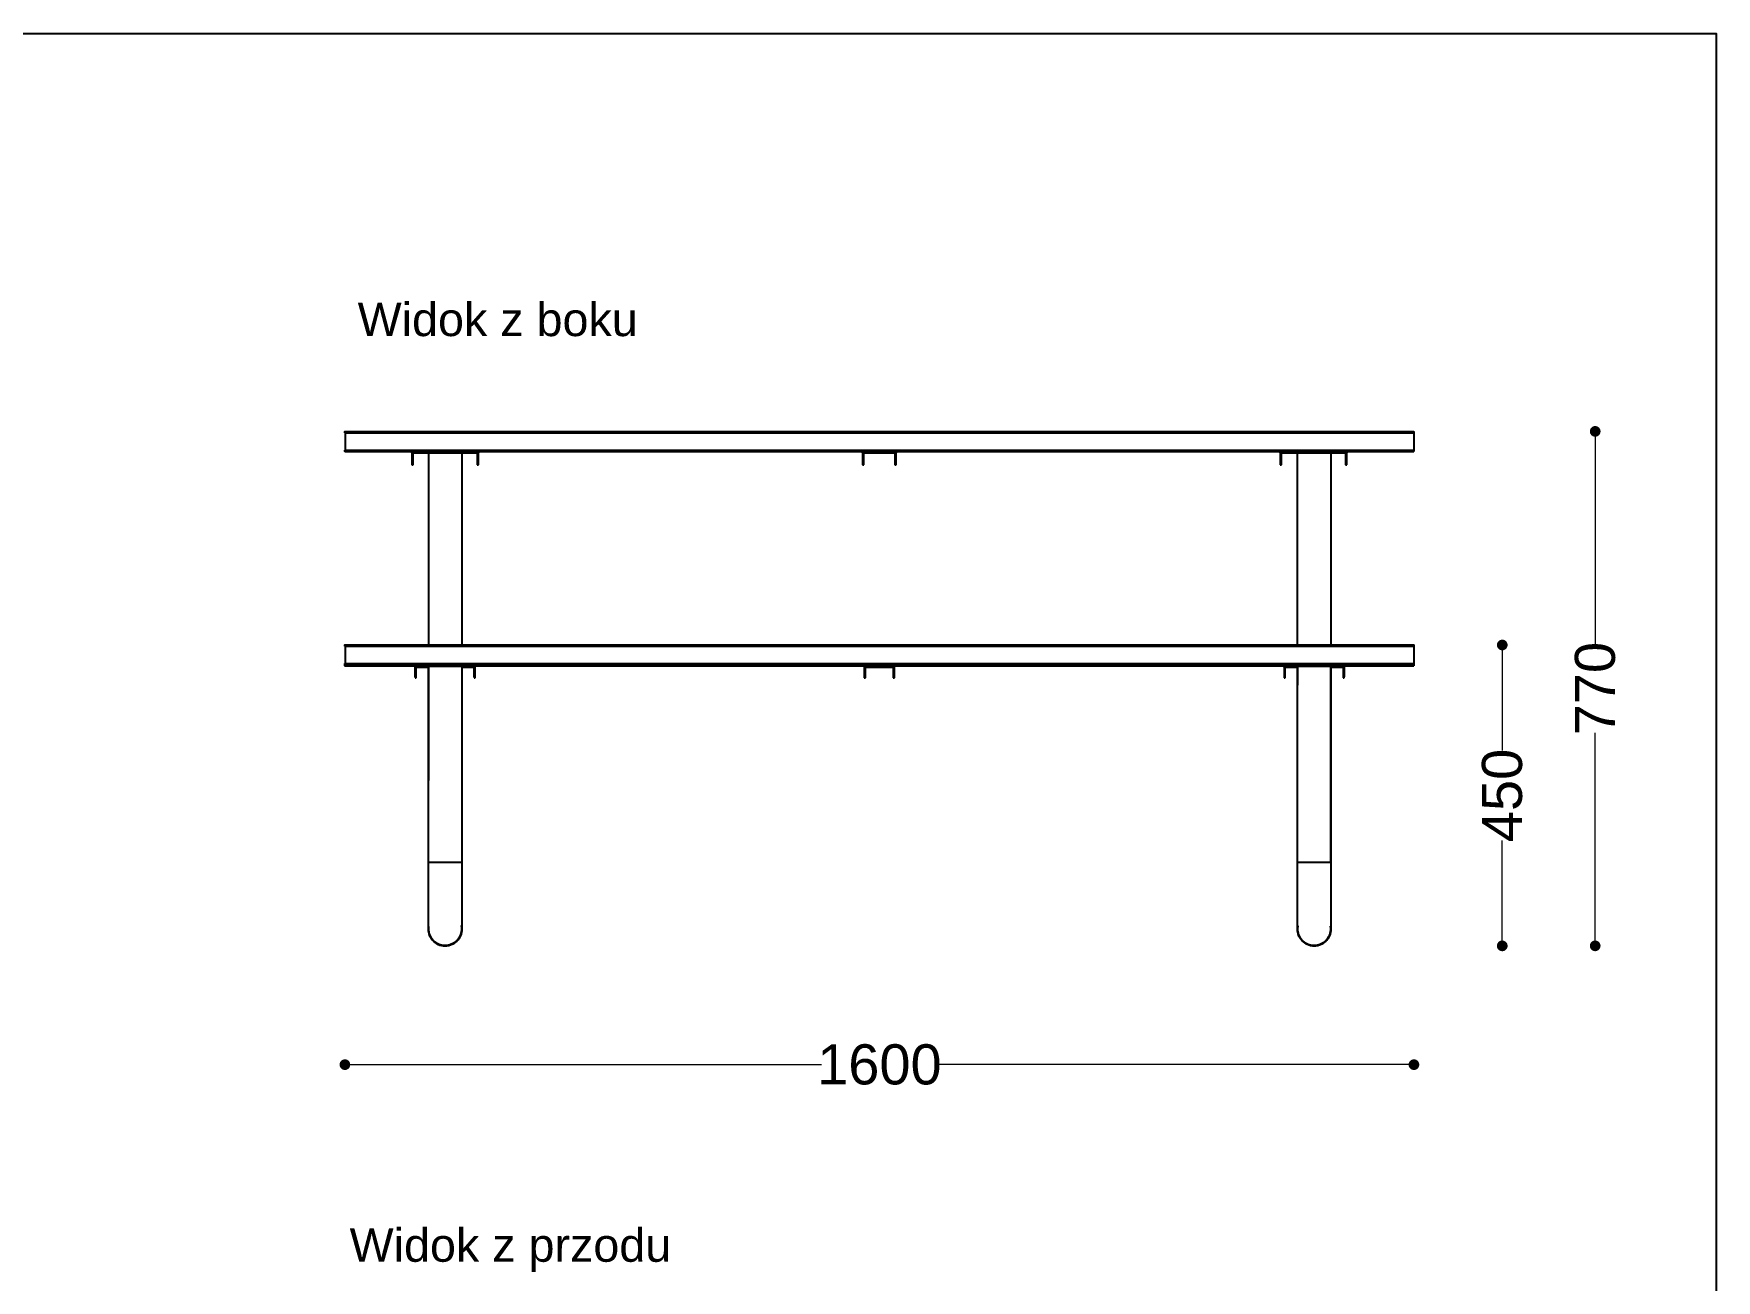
# Model space of a CAD drawing. Header units: millimetres. Extents: x 9263 to 14334, y 16216 to 20445.
# Drawn here: x 11816 to 14334, y 18579 to 20445 of the extents above; entities that cross this region are included whole.
import ezdxf

# ---------------------------------------------------------------- set-up
doc = ezdxf.new("R2010")
doc.units = ezdxf.units.MM
doc.header["$LTSCALE"] = 3
doc.layers.add('Default', color=7, linetype='Continuous')
doc.styles.get("Standard").update_dxf_attribs({"font": 'arial.ttf'})
doc.dimstyles.new('MATEUSZ', dxfattribs={"dimtxt": 35, "dimasz": 16, "dimexe": 0.18, "dimexo": 0.0625, "dimgap": 0.09, "dimtad": 0, "dimdec": 0, "dimdsep": 46, "dimtxsty": 'Standard', "dimblk": 'DOT', "dimcen": 0.09, "dimse1": 1, "dimse2": 1, "dimadec": 0, "dimazin": 0, "dimtfac": 1, "dimtdec": 0, "dimtofl": 0, "dimtmove": 0, "dimatfit": 3, "dimfxl": 1, "dimtolj": 1, "dimtzin": 0, "dimlwd": 9, "dimlwe": 9, "dimarcsym": 0})

# ---------------------------------------------------------------- blocks, each defined once
blk = doc.blocks.new('_Dot')
at = {"color": 0, "linetype": 'ByBlock', "lineweight": -2}
blk.add_line((-0.5, 0), (-1, 0), dxfattribs=at)
at = {"color": 0, "linetype": 'ByBlock', "const_width": 0.5}
blk.add_lwpolyline([(-0.25, 0, 1), (0.25, 0, 1)], format="xyb", close=True, dxfattribs=at)
blk = doc.blocks.new('*D30')
at = {"color": 0, "lineweight": 9, "transparency": 16777216}
for p, q in [((12297.4, 18901.7), (12994.6, 18901.7)), ((13865.4, 18901.7), (13168.1, 18901.7))]:
    blk.add_line(p, q, dxfattribs=at)
at = {"layer": 'Defpoints', "color": 0, "transparency": 16777216}
for p in [(12281.4, 19821.5), (13881.4, 19821.5), (13881.4, 18901.7)]:
    blk.add_point(p, dxfattribs=at)
at = {"color": 0, "lineweight": 9, "transparency": 16777216, "xscale": 16, "yscale": 16, "zscale": 16, "rotation": 180}
blk.add_blockref('_Dot', (12281.4, 18901.7), dxfattribs=at)
at = {"color": 0, "lineweight": 9, "transparency": 16777216, "xscale": 16, "yscale": 16, "zscale": 16}
blk.add_blockref('_Dot', (13881.4, 18901.7), dxfattribs=at)
at = {"color": 0, "transparency": 16777216, "insert": (13081.4, 18901.7), "char_height": 60, "attachment_point": 5}
blk.add_mtext('\\A1;1600', dxfattribs=at)
blk = doc.blocks.new('*D31')
at = {"color": 0, "lineweight": 9, "transparency": 16777216}
for p, q in [((14013.6, 19513.8), (14013.6, 19372.1)), ((14013.6, 19095.5), (14013.6, 19237.1))]:
    blk.add_line(p, q, dxfattribs=at)
at = {"layer": 'Defpoints', "color": 0, "transparency": 16777216}
for p in [(13881.3, 19529.8), (13732.1, 19079.5), (14013.6, 19079.5)]:
    blk.add_point(p, dxfattribs=at)
at = {"color": 0, "lineweight": 9, "transparency": 16777216, "xscale": 16, "yscale": 16, "zscale": 16}
for p, rotation in [((14013.6, 19529.8), 90), ((14013.6, 19079.5), 270)]:
    blk.add_blockref('_Dot', p, dxfattribs=dict(at, rotation=rotation))
at = {"color": 0, "transparency": 16777216, "insert": (14013.6, 19304.6), "char_height": 60, "attachment_point": 5, "rotation": 90}
blk.add_mtext('\\A1;450', dxfattribs=at)
blk = doc.blocks.new('*D32')
at = {"color": 0, "lineweight": 9, "transparency": 16777216}
for p, q in [((14152.7, 19833.5), (14152.7, 19530.5)), ((14152.7, 19095.5), (14152.7, 19398.4))]:
    blk.add_line(p, q, dxfattribs=at)
at = {"layer": 'Defpoints', "color": 0, "transparency": 16777216}
for p in [(13881.2, 19849.5), (13732.1, 19079.5), (14152.7, 19079.5)]:
    blk.add_point(p, dxfattribs=at)
at = {"color": 0, "lineweight": 9, "transparency": 16777216, "xscale": 16, "yscale": 16, "zscale": 16}
for p, rotation in [((14152.7, 19849.5), 90), ((14152.7, 19079.5), 270)]:
    blk.add_blockref('_Dot', p, dxfattribs=dict(at, rotation=rotation))
at = {"color": 0, "transparency": 16777216, "insert": (14152.7, 19464.5), "char_height": 60, "attachment_point": 5, "rotation": 90}
blk.add_mtext('\\A1;770', dxfattribs=at)

msp = doc.modelspace()

# ---------------------------------------------------------------- linework, layer by layer
msp.add_lwpolyline([(9262.9, 20444.8), (14334, 20444.8), (14334, 16215.9), (9262.9, 16215.9)], close=True)
at = {"layer": 'Default'}
for p, q in [((12281.6, 19849.5), (13881.2, 19849.5)), ((12281.6, 19847.5), (12281.6, 19821.5)), ((12281.6, 19847.5), (13881.2, 19847.5)), ((13881.2, 19847.5), (13881.2, 19821.5)), ((12281.6, 19821.5), (13881.2, 19821.5)), ((12281.6, 19819.5), (13881.2, 19819.5)), ((12381.4, 19819.5), (12481.4, 19819.5)), ((12381.4, 19817.5), (12381.4, 19819.5)), ((12381.4, 19819.5), (12381.4, 19817.5)), ((12381.4, 19819.5), (12383.4, 19819.5)), ((12381.4, 19817.5), (12481.4, 19817.5)), ((12381.4, 19817.5), (12383.4, 19817.5)), ((12381.4, 19799.5), (12383.4, 19799.5)), ((12383.4, 19819.5), (12383.4, 19817.5)), ((12406.4, 19818), (12406.4, 19530)), ((12456.4, 19817.5), (12456.4, 19530)), ((12479.4, 19819.5), (12479.4, 19817.5)), ((12479.4, 19819.5), (12481.4, 19819.5)), ((12479.4, 19817.5), (12481.4, 19817.5)), ((12479.4, 19799.5), (12481.4, 19799.5)), ((12481.4, 19817.5), (12481.4, 19819.5)), ((12481.4, 19819.5), (12481.4, 19817.5)), ((13056.3, 19817.5), (13056.3, 19819.5)), ((13056.3, 19819.5), (13106.3, 19819.5)), ((13056.3, 19819.5), (13056.3, 19817.5)), ((13056.3, 19819.5), (13058.3, 19819.5)), ((13056.3, 19817.5), (13106.3, 19817.5)), ((13056.3, 19817.5), (13058.3, 19817.5)), ((13056.3, 19799.5), (13058.3, 19799.5)), ((13058.3, 19819.5), (13058.3, 19817.5)), ((13104.3, 19819.5), (13104.3, 19817.5)), ((13104.3, 19819.5), (13106.3, 19819.5)), ((13104.3, 19817.5), (13106.3, 19817.5)), ((13104.3, 19799.5), (13106.3, 19799.5)), ((13106.3, 19817.5), (13106.3, 19819.5)), ((13106.3, 19819.5), (13106.3, 19817.5)), ((13681.2, 19817.5), (13681.2, 19819.5)), ((13681.2, 19819.5), (13781.2, 19819.5)), ((13681.2, 19819.5), (13681.2, 19817.5)), ((13681.2, 19819.5), (13683.2, 19819.5)), ((13681.2, 19817.5), (13781.2, 19817.5)), ((13681.2, 19817.5), (13683.2, 19817.5)), ((13681.2, 19799.5), (13683.2, 19799.5)), ((13683.2, 19819.5), (13683.2, 19817.5)), ((13707.1, 19530), (13707.1, 19817.5)), ((13757.1, 19817.5), (13757.1, 19530)), ((13779.2, 19819.5), (13779.2, 19817.5)), ((13779.2, 19819.5), (13781.2, 19819.5)), ((13779.2, 19817.5), (13781.2, 19817.5)), ((13779.2, 19799.5), (13781.2, 19799.5)), ((13781.2, 19817.5), (13781.2, 19819.5)), ((13781.2, 19819.5), (13781.2, 19817.5)), ((12281.6, 19530), (13881.2, 19530)), ((12281.6, 19528), (12281.6, 19502)), ((12281.6, 19528), (13881.2, 19528)), ((13881.2, 19528), (13881.2, 19502)), ((12281.6, 19502), (13881.2, 19502)), ((12281.6, 19500), (13881.2, 19500)), ((12281.6, 19498.5), (12386.3, 19498.5)), ((12386.3, 19500), (12476.4, 19500)), ((12386.3, 19498.2), (12386.3, 19500)), ((12386.3, 19500), (12386.3, 19498.2)), ((12386.3, 19500), (12388.1, 19500)), ((12386.3, 19498.2), (12476.4, 19498.2)), ((12386.3, 19498.2), (12388.1, 19498.2)), ((12387.8, 19498.5), (12406.8, 19498.5)), ((12387.8, 19498.5), (12406.8, 19498.5)), ((12388.1, 19500), (12388.1, 19498.2)), ((12388.1, 19496.7), (12406.4, 19496.7)), ((12406.4, 19498.2), (12406.4, 19326.9)), ((12406.4, 19205), (12406.4, 19498)), ((12456.1, 19498.5), (12475.1, 19498.5)), ((12456.1, 19498.5), (12475.1, 19498.5)), ((12456.4, 19498.2), (12456.4, 19204.5)), ((12456.4, 19498), (12456.4, 19205)), ((12456.4, 19496.7), (12474.6, 19496.7)), ((12474.6, 19500), (12474.6, 19498.2)), ((12474.6, 19500), (12476.4, 19500)), ((12474.6, 19498.2), (12476.4, 19498.2)), ((12476.4, 19498.2), (12476.4, 19500)), ((12476.4, 19500), (12476.4, 19498.2)), ((12476.4, 19498.5), (13059.2, 19498.5)), ((13058.8, 19500), (13058.8, 19498.2)), ((13058.8, 19500), (13060.6, 19500)), ((13058.8, 19498.2), (13058.8, 19500)), ((13058.8, 19500), (13103.9, 19500)), ((13058.8, 19498.2), (13060.6, 19498.2)), ((13058.8, 19498.2), (13103.9, 19498.2)), ((13060.6, 19500), (13060.6, 19498.2)), ((13060.6, 19498.5), (13102.5, 19498.5)), ((13060.6, 19496.7), (13102.1, 19496.7)), ((13102.1, 19500), (13102.1, 19498.2)), ((13102.1, 19500), (13103.9, 19500)), ((13102.1, 19498.2), (13103.9, 19498.2)), ((13103.9, 19500), (13103.9, 19498.2)), ((13103.9, 19498.2), (13103.9, 19500)), ((13103.9, 19498.5), (13687.6, 19498.5)), ((13687, 19496.7), (13687, 19498.5)), ((13687, 19498.5), (13687, 19496.7)), ((13687.1, 19500), (13687.1, 19498.2)), ((13687.1, 19500), (13688.9, 19500)), ((13687.1, 19498.2), (13687.1, 19500)), ((13687.1, 19500), (13777.3, 19500)), ((13687.1, 19498.2), (13688.9, 19498.2)), ((13687.1, 19498.2), (13777.3, 19498.2)), ((13688.7, 19498.5), (13707.7, 19498.5)), ((13688.8, 19498.5), (13688.8, 19496.7)), ((13688.9, 19500), (13688.9, 19498.2)), ((13688.9, 19496.7), (13707.1, 19496.7)), ((13707.1, 19204.5), (13707.1, 19498.2)), ((13707.1, 19498.2), (13707.1, 19469.6)), ((13757, 19498.5), (13776, 19498.5)), ((13757.1, 19498.2), (13757.1, 19204.5)), ((13757.1, 19211.2), (13757.1, 19498.2)), ((13757.1, 19496.7), (13775.5, 19496.7)), ((13775.4, 19498.5), (13775.4, 19496.7)), ((13775.5, 19500), (13777.3, 19500)), ((13775.5, 19500), (13775.5, 19498.2)), ((13775.5, 19498.2), (13777.3, 19498.2)), ((13777.2, 19496.7), (13777.2, 19498.5)), ((13777.2, 19498.5), (13777.2, 19496.7)), ((13777.3, 19500), (13777.3, 19498.2)), ((13777.3, 19498.2), (13777.3, 19500)), ((13777.3, 19498.5), (13881.2, 19498.5)), ((12386.3, 19482), (12388.1, 19482)), ((12386.4, 19480.4), (12388.2, 19480.4)), ((12474.6, 19482), (12476.4, 19482)), ((12474.7, 19480.4), (12476.5, 19480.4)), ((13058.8, 19482), (13060.6, 19482)), ((13058.8, 19480.4), (13060.6, 19480.4)), ((13102.1, 19482), (13103.9, 19482)), ((13102.1, 19480.4), (13103.9, 19480.4)), ((13687, 19480.4), (13688.8, 19480.4)), ((13687.1, 19482), (13688.9, 19482)), ((13707.1, 19205), (13707.1, 19474.9)), ((13775.4, 19480.4), (13777.2, 19480.4)), ((13775.5, 19482), (13777.3, 19482)), ((13757.1, 19209.8), (13757.1, 19211.2)), ((13757.1, 19207.8), (13757.1, 19209.8)), ((13757.1, 19206.2), (13757.1, 19207.8)), ((13757.1, 19206.2), (13757.1, 19205))]:
    msp.add_line(p, q, dxfattribs=at)
for points in [[(12281.4, 19847.5, 0), (12281.4, 19848.9, 0), (12281.5, 19849.3, 0), (12281.5, 19849.4, 0), (12281.5, 19849.4, 0), (12281.5, 19849.4, 0), (12281.5, 19849.4, 0), (12281.5, 19849.4, 0), (12281.5, 19849.5, 0), (12281.5, 19849.5, 0), (12281.5, 19849.5, 0), (12281.5, 19849.5, 0), (12281.6, 19849.5, 0), (12281.6, 19849.5, 0)], [(12281.6, 19847.5, 0), (12281.4, 19847.5, 0)], [(12281.6, 19849.5, 0), (12281.6, 19849.5, 0), (12281.6, 19849.5, 0), (12281.6, 19849.5, 0), (12281.6, 19849.5, 0), (12281.6, 19849.5, 0), (12281.6, 19849.5, 0), (12281.6, 19849.5, 0), (12281.6, 19849.5, 0), (12281.6, 19849.5, 0), (12281.6, 19849.5, 0), (12281.6, 19849.5, 0), (12281.6, 19849.5, 0), (12281.6, 19849.5, 0), (12281.6, 19849.4, 0), (12281.6, 19849.4, 0), (12281.6, 19849.2, 0), (12281.6, 19847.5, 0)], [(13881.2, 19847.5, 0), (13881.2, 19849.5, 0)], [(13881.2, 19849.5, 0), (13881.2, 19849.5, 0), (13881.2, 19849.5, 0), (13881.2, 19849.5, 0), (13881.2, 19849.5, 0), (13881.2, 19849.5, 0), (13881.2, 19849.5, 0), (13881.2, 19849.4, 0), (13881.2, 19849.4, 0), (13881.2, 19849.4, 0), (13881.2, 19849.4, 0), (13881.2, 19849.4, 0), (13881.3, 19849.2, 0), (13881.3, 19848.7, 0), (13881.4, 19847.5, 0)], [(13881.4, 19847.5, 0), (13881.4, 19847.5, 0), (13881.4, 19847.5, 0), (13881.4, 19847.5, 0), (13881.4, 19847.5, 0), (13881.4, 19847.5, 0), (13881.4, 19847.5, 0), (13881.4, 19847.5, 0), (13881.4, 19847.5, 0), (13881.4, 19847.5, 0), (13881.4, 19847.5, 0), (13881.4, 19847.5, 0), (13881.4, 19847.5, 0), (13881.4, 19847.5, 0), (13881.3, 19847.5, 0), (13881.3, 19847.5, 0), (13881.2, 19847.5, 0)], [(12281.4, 19821.5, 0), (12281.4, 19821.5, 0), (12281.4, 19821.5, 0), (12281.4, 19821.5, 0), (12281.4, 19821.5, 0), (12281.4, 19821.5, 0), (12281.4, 19821.5, 0), (12281.4, 19821.5, 0), (12281.4, 19821.5, 0), (12281.4, 19821.5, 0), (12281.4, 19821.5, 0), (12281.4, 19821.5, 0), (12281.4, 19821.5, 0), (12281.4, 19821.5, 0), (12281.4, 19821.5, 0), (12281.4, 19821.5, 0), (12281.6, 19821.5, 0)], [(12281.6, 19819.5, 0), (12281.6, 19819.5, 0), (12281.5, 19819.5, 0), (12281.5, 19819.5, 0), (12281.5, 19819.5, 0), (12281.5, 19819.5, 0), (12281.5, 19819.5, 0), (12281.5, 19819.5, 0), (12281.5, 19819.5, 0), (12281.5, 19819.5, 0), (12281.5, 19819.5, 0), (12281.5, 19819.6, 0), (12281.5, 19819.7, 0), (12281.4, 19820.3, 0), (12281.4, 19821.5, 0)], [(12281.6, 19821.5, 0), (12281.6, 19819.5, 0)], [(13881.2, 19821.5, 0), (13881.4, 19821.5, 0)], [(13881.2, 19819.5, 0), (13881.2, 19819.5, 0), (13881.2, 19819.5, 0), (13881.2, 19819.5, 0), (13881.2, 19819.5, 0), (13881.2, 19819.5, 0), (13881.2, 19819.5, 0), (13881.2, 19819.5, 0), (13881.2, 19819.5, 0), (13881.2, 19819.5, 0), (13881.2, 19819.5, 0), (13881.2, 19819.5, 0), (13881.2, 19819.5, 0), (13881.2, 19819.5, 0), (13881.2, 19819.5, 0), (13881.2, 19819.7, 0), (13881.2, 19821.5, 0)], [(13881.4, 19821.5, 0), (13881.3, 19820, 0), (13881.2, 19819.6, 0), (13881.2, 19819.5, 0), (13881.2, 19819.5, 0), (13881.2, 19819.5, 0), (13881.2, 19819.5, 0), (13881.2, 19819.5, 0), (13881.2, 19819.5, 0), (13881.2, 19819.5, 0), (13881.2, 19819.5, 0), (13881.2, 19819.5, 0), (13881.2, 19819.5, 0), (13881.2, 19819.5, 0)], [(12381.4, 19817.5, 0), (12381.4, 19799.5, 0)], [(12383.4, 19799.5, 0), (12383.4, 19799.5, 0), (12383.4, 19799.5, 0), (12383.4, 19799.5, 0), (12383.4, 19799.5, 0), (12383.4, 19799.5, 0), (12383.4, 19799.5, 0), (12383.4, 19799.5, 0), (12383.4, 19799.5, 0), (12383.4, 19799.5, 0), (12383.4, 19799.5, 0), (12383.4, 19799.5, 0), (12383.4, 19799.6, 0), (12383.4, 19800.1, 0), (12383.4, 19804.6, 0), (12383.4, 19817.5, 0)], [(12479.4, 19817.5, 0), (12479.4, 19799.5, 0)], [(12481.4, 19799.5, 0), (12481.4, 19799.5, 0), (12481.4, 19799.5, 0), (12481.4, 19799.5, 0), (12481.4, 19799.5, 0), (12481.4, 19799.5, 0), (12481.4, 19799.5, 0), (12481.4, 19799.5, 0), (12481.4, 19799.5, 0), (12481.4, 19799.5, 0), (12481.4, 19799.5, 0), (12481.4, 19799.5, 0), (12481.4, 19799.6, 0), (12481.4, 19800.1, 0), (12481.4, 19804.6, 0), (12481.4, 19817.5, 0)], [(13056.3, 19817.5, 0), (13056.3, 19799.5, 0)], [(13058.3, 19799.5, 0), (13058.3, 19799.5, 0), (13058.3, 19799.5, 0), (13058.3, 19799.5, 0), (13058.3, 19799.5, 0), (13058.3, 19799.5, 0), (13058.3, 19799.5, 0), (13058.3, 19799.5, 0), (13058.3, 19799.5, 0), (13058.3, 19799.5, 0), (13058.3, 19799.5, 0), (13058.3, 19799.5, 0), (13058.3, 19799.6, 0), (13058.3, 19800.1, 0), (13058.3, 19804.6, 0), (13058.3, 19817.5, 0)], [(13104.3, 19817.5, 0), (13104.3, 19799.5, 0)], [(13106.3, 19799.5, 0), (13106.3, 19799.5, 0), (13106.3, 19799.5, 0), (13106.3, 19799.5, 0), (13106.3, 19799.5, 0), (13106.3, 19799.5, 0), (13106.3, 19799.5, 0), (13106.3, 19799.5, 0), (13106.3, 19799.5, 0), (13106.3, 19799.5, 0), (13106.3, 19799.5, 0), (13106.3, 19799.5, 0), (13106.3, 19799.6, 0), (13106.3, 19800.1, 0), (13106.3, 19804.6, 0), (13106.3, 19817.5, 0)], [(13681.2, 19817.5, 0), (13681.2, 19799.5, 0)], [(13683.2, 19799.5, 0), (13683.2, 19799.5, 0), (13683.2, 19799.5, 0), (13683.2, 19799.5, 0), (13683.2, 19799.5, 0), (13683.2, 19799.5, 0), (13683.2, 19799.5, 0), (13683.2, 19799.5, 0), (13683.2, 19799.5, 0), (13683.2, 19799.5, 0), (13683.2, 19799.5, 0), (13683.2, 19799.5, 0), (13683.2, 19799.6, 0), (13683.2, 19800.1, 0), (13683.2, 19804.6, 0), (13683.2, 19817.5, 0)], [(13779.2, 19817.5, 0), (13779.2, 19799.5, 0)], [(13781.2, 19799.5, 0), (13781.2, 19799.5, 0), (13781.2, 19799.5, 0), (13781.2, 19799.5, 0), (13781.2, 19799.5, 0), (13781.2, 19799.5, 0), (13781.2, 19799.5, 0), (13781.2, 19799.5, 0), (13781.2, 19799.5, 0), (13781.2, 19799.5, 0), (13781.2, 19799.5, 0), (13781.2, 19799.5, 0), (13781.2, 19799.6, 0), (13781.2, 19800.1, 0), (13781.2, 19804.6, 0), (13781.2, 19817.5, 0)], [(12281.4, 19528, 0), (12281.4, 19529.5, 0), (12281.5, 19529.9, 0), (12281.5, 19530, 0), (12281.5, 19530, 0), (12281.5, 19530, 0), (12281.5, 19530, 0), (12281.5, 19530, 0), (12281.5, 19530, 0), (12281.5, 19530, 0), (12281.5, 19530, 0), (12281.5, 19530, 0), (12281.6, 19530, 0), (12281.6, 19530, 0)], [(12281.6, 19528, 0), (12281.4, 19528, 0)], [(12281.6, 19530, 0), (12281.6, 19530, 0), (12281.6, 19530, 0), (12281.6, 19530, 0), (12281.6, 19530, 0), (12281.6, 19530, 0), (12281.6, 19530, 0), (12281.6, 19530, 0), (12281.6, 19530, 0), (12281.6, 19530, 0), (12281.6, 19530, 0), (12281.6, 19530, 0), (12281.6, 19530, 0), (12281.6, 19530, 0), (12281.6, 19530, 0), (12281.6, 19530, 0), (12281.6, 19529.8, 0), (12281.6, 19528, 0)], [(13881.2, 19528, 0), (13881.2, 19530, 0)], [(13881.2, 19530, 0), (13881.2, 19530, 0), (13881.2, 19530, 0), (13881.2, 19530, 0), (13881.2, 19530, 0), (13881.2, 19530, 0), (13881.2, 19530, 0), (13881.2, 19530, 0), (13881.2, 19530, 0), (13881.2, 19530, 0), (13881.2, 19530, 0), (13881.2, 19529.9, 0), (13881.3, 19529.8, 0), (13881.3, 19529.2, 0), (13881.4, 19528, 0)], [(13881.4, 19528, 0), (13881.4, 19528, 0), (13881.4, 19528, 0), (13881.4, 19528, 0), (13881.4, 19528, 0), (13881.4, 19528, 0), (13881.4, 19528, 0), (13881.4, 19528, 0), (13881.4, 19528, 0), (13881.4, 19528, 0), (13881.4, 19528, 0), (13881.4, 19528, 0), (13881.4, 19528, 0), (13881.4, 19528, 0), (13881.3, 19528, 0), (13881.3, 19528, 0), (13881.2, 19528, 0)], [(12281.4, 19502, 0), (12281.4, 19502, 0), (12281.4, 19502, 0), (12281.4, 19502, 0), (12281.4, 19502, 0), (12281.4, 19502, 0), (12281.4, 19502, 0), (12281.4, 19502, 0), (12281.4, 19502, 0), (12281.4, 19502, 0), (12281.4, 19502, 0), (12281.4, 19502, 0), (12281.4, 19502, 0), (12281.4, 19502, 0), (12281.4, 19502, 0), (12281.4, 19502, 0), (12281.6, 19502, 0)], [(12281.6, 19500, 0), (12281.6, 19500, 0), (12281.5, 19500, 0), (12281.5, 19500, 0), (12281.5, 19500, 0), (12281.5, 19500, 0), (12281.5, 19500, 0), (12281.5, 19500.1, 0), (12281.5, 19500.1, 0), (12281.5, 19500.1, 0), (12281.5, 19500.1, 0), (12281.5, 19500.1, 0), (12281.5, 19500.3, 0), (12281.4, 19500.8, 0), (12281.4, 19502, 0)], [(12281.4, 19500.5, 0), (12281.4, 19499.1, 0), (12281.5, 19498.6, 0), (12281.5, 19498.5, 0), (12281.5, 19498.5, 0), (12281.5, 19498.5, 0), (12281.5, 19498.5, 0), (12281.5, 19498.5, 0), (12281.5, 19498.5, 0), (12281.5, 19498.5, 0), (12281.5, 19498.5, 0), (12281.5, 19498.5, 0), (12281.6, 19498.5, 0), (12281.6, 19498.5, 0)], [(12281.6, 19498.5, 0), (12281.6, 19498.5, 0), (12281.5, 19498.5, 0), (12281.5, 19498.5, 0), (12281.5, 19498.5, 0), (12281.5, 19498.5, 0), (12281.5, 19498.5, 0), (12281.5, 19498.5, 0), (12281.5, 19498.5, 0), (12281.5, 19498.5, 0), (12281.5, 19498.5, 0), (12281.5, 19498.6, 0), (12281.5, 19498.7, 0), (12281.4, 19499.3, 0), (12281.4, 19500.5, 0)], [(12281.6, 19502, 0), (12281.6, 19500, 0)], [(12281.6, 19500.5, 0), (12281.6, 19498.5, 0)], [(12386.3, 19498.2, 0), (12386.3, 19482, 0)], [(12386.4, 19496.7, 0), (12386.4, 19480.4, 0)], [(12388.1, 19482, 0), (12388.1, 19482, 0), (12388.1, 19482, 0), (12388.1, 19482, 0), (12388.1, 19482, 0), (12388.1, 19482, 0), (12388.1, 19482, 0), (12388.1, 19482, 0), (12388.1, 19482, 0), (12388.1, 19482, 0), (12388.1, 19482, 0), (12388.1, 19482, 0), (12388.1, 19482.1, 0), (12388.1, 19482.6, 0), (12388.1, 19486.7, 0), (12388.1, 19498.2, 0)], [(12388.2, 19480.4, 0), (12388.2, 19480.4, 0), (12388.2, 19480.4, 0), (12388.2, 19480.4, 0), (12388.2, 19480.4, 0), (12388.2, 19480.4, 0), (12388.2, 19480.4, 0), (12388.2, 19480.4, 0), (12388.2, 19480.4, 0), (12388.2, 19480.4, 0), (12388.2, 19480.4, 0), (12388.2, 19480.5, 0), (12388.2, 19480.6, 0), (12388.2, 19481, 0), (12388.2, 19485.1, 0), (12388.2, 19496.7, 0)], [(12474.6, 19498.2, 0), (12474.6, 19482, 0)], [(12474.7, 19496.7, 0), (12474.7, 19480.4, 0)], [(12476.4, 19482, 0), (12476.4, 19482, 0), (12476.4, 19482, 0), (12476.4, 19482, 0), (12476.4, 19482, 0), (12476.4, 19482, 0), (12476.4, 19482, 0), (12476.4, 19482, 0), (12476.4, 19482, 0), (12476.4, 19482, 0), (12476.4, 19482, 0), (12476.4, 19482, 0), (12476.4, 19482.1, 0), (12476.4, 19482.6, 0), (12476.4, 19486.7, 0), (12476.4, 19498.2, 0)], [(12476.5, 19480.4, 0), (12476.5, 19480.4, 0), (12476.5, 19480.4, 0), (12476.5, 19480.4, 0), (12476.5, 19480.4, 0), (12476.5, 19480.4, 0), (12476.5, 19480.4, 0), (12476.5, 19480.4, 0), (12476.5, 19480.4, 0), (12476.5, 19480.4, 0), (12476.5, 19480.4, 0), (12476.5, 19480.5, 0), (12476.5, 19480.6, 0), (12476.5, 19481, 0), (12476.5, 19485.1, 0), (12476.5, 19496.7, 0)], [(13058.8, 19498.2, 0), (13058.8, 19482, 0)], [(13058.8, 19496.7, 0), (13058.8, 19480.4, 0)], [(13060.6, 19482, 0), (13060.6, 19482, 0), (13060.6, 19482, 0), (13060.6, 19482, 0), (13060.6, 19482, 0), (13060.6, 19482, 0), (13060.6, 19482, 0), (13060.6, 19482, 0), (13060.6, 19482, 0), (13060.6, 19482, 0), (13060.6, 19482, 0), (13060.6, 19482, 0), (13060.6, 19482.1, 0), (13060.6, 19482.6, 0), (13060.6, 19486.7, 0), (13060.6, 19498.2, 0)], [(13060.6, 19480.4, 0), (13060.6, 19480.4, 0), (13060.6, 19480.4, 0), (13060.6, 19480.4, 0), (13060.6, 19480.4, 0), (13060.6, 19480.4, 0), (13060.6, 19480.4, 0), (13060.6, 19480.4, 0), (13060.6, 19480.4, 0), (13060.6, 19480.4, 0), (13060.6, 19480.4, 0), (13060.6, 19480.5, 0), (13060.6, 19480.6, 0), (13060.6, 19481, 0), (13060.6, 19485.1, 0), (13060.6, 19496.7, 0)], [(13102.1, 19498.2, 0), (13102.1, 19482, 0)], [(13102.1, 19496.7, 0), (13102.1, 19480.4, 0)], [(13103.9, 19482, 0), (13103.9, 19482, 0), (13103.9, 19482, 0), (13103.9, 19482, 0), (13103.9, 19482, 0), (13103.9, 19482, 0), (13103.9, 19482, 0), (13103.9, 19482, 0), (13103.9, 19482, 0), (13103.9, 19482, 0), (13103.9, 19482, 0), (13103.9, 19482, 0), (13103.9, 19482.1, 0), (13103.9, 19482.6, 0), (13103.9, 19486.7, 0), (13103.9, 19498.2, 0)], [(13103.9, 19480.4, 0), (13103.9, 19480.4, 0), (13103.9, 19480.4, 0), (13103.9, 19480.4, 0), (13103.9, 19480.4, 0), (13103.9, 19480.4, 0), (13103.9, 19480.4, 0), (13103.9, 19480.4, 0), (13103.9, 19480.4, 0), (13103.9, 19480.4, 0), (13103.9, 19480.4, 0), (13103.9, 19480.5, 0), (13103.9, 19480.6, 0), (13103.9, 19481, 0), (13103.9, 19485.1, 0), (13103.9, 19496.7, 0)], [(13687, 19496.7, 0), (13687, 19480.4, 0)], [(13687.1, 19498.2, 0), (13687.1, 19482, 0)], [(13688.8, 19480.4, 0), (13688.8, 19480.4, 0), (13688.8, 19480.4, 0), (13688.8, 19480.4, 0), (13688.8, 19480.4, 0), (13688.8, 19480.4, 0), (13688.8, 19480.4, 0), (13688.8, 19480.4, 0), (13688.8, 19480.4, 0), (13688.8, 19480.4, 0), (13688.8, 19480.4, 0), (13688.8, 19480.5, 0), (13688.8, 19480.6, 0), (13688.8, 19481, 0), (13688.8, 19485.1, 0), (13688.8, 19496.7, 0)], [(13688.9, 19482, 0), (13688.9, 19482, 0), (13688.9, 19482, 0), (13688.9, 19482, 0), (13688.9, 19482, 0), (13688.9, 19482, 0), (13688.9, 19482, 0), (13688.9, 19482, 0), (13688.9, 19482, 0), (13688.9, 19482, 0), (13688.9, 19482, 0), (13688.9, 19482, 0), (13688.9, 19482.1, 0), (13688.9, 19482.6, 0), (13688.9, 19486.7, 0), (13688.9, 19498.2, 0)], [(13775.4, 19496.7, 0), (13775.4, 19480.4, 0)], [(13775.5, 19498.2, 0), (13775.5, 19482, 0)], [(13777.2, 19480.4, 0), (13777.2, 19480.4, 0), (13777.2, 19480.4, 0), (13777.2, 19480.4, 0), (13777.2, 19480.4, 0), (13777.2, 19480.4, 0), (13777.2, 19480.4, 0), (13777.2, 19480.4, 0), (13777.2, 19480.4, 0), (13777.2, 19480.4, 0), (13777.2, 19480.4, 0), (13777.2, 19480.5, 0), (13777.2, 19480.6, 0), (13777.2, 19481, 0), (13777.2, 19485.1, 0), (13777.2, 19496.7, 0)], [(13777.3, 19482, 0), (13777.3, 19482, 0), (13777.3, 19482, 0), (13777.3, 19482, 0), (13777.3, 19482, 0), (13777.3, 19482, 0), (13777.3, 19482, 0), (13777.3, 19482, 0), (13777.3, 19482, 0), (13777.3, 19482, 0), (13777.3, 19482, 0), (13777.3, 19482, 0), (13777.3, 19482.1, 0), (13777.3, 19482.6, 0), (13777.3, 19486.7, 0), (13777.3, 19498.2, 0)], [(13881.2, 19502, 0), (13881.4, 19502, 0)], [(13881.2, 19500, 0), (13881.2, 19500, 0), (13881.2, 19500, 0), (13881.2, 19500, 0), (13881.2, 19500, 0), (13881.2, 19500, 0), (13881.2, 19500, 0), (13881.2, 19500, 0), (13881.2, 19500, 0), (13881.2, 19500, 0), (13881.2, 19500, 0), (13881.2, 19500, 0), (13881.2, 19500, 0), (13881.2, 19500.1, 0), (13881.2, 19500.1, 0), (13881.2, 19500.3, 0), (13881.2, 19502, 0)], [(13881.4, 19502, 0), (13881.3, 19500.6, 0), (13881.2, 19500.2, 0), (13881.2, 19500.1, 0), (13881.2, 19500.1, 0), (13881.2, 19500.1, 0), (13881.2, 19500.1, 0), (13881.2, 19500.1, 0), (13881.2, 19500, 0), (13881.2, 19500, 0), (13881.2, 19500, 0), (13881.2, 19500, 0), (13881.2, 19500, 0), (13881.2, 19500, 0)], [(13881.2, 19498.5, 0), (13881.2, 19498.5, 0), (13881.2, 19498.5, 0), (13881.2, 19498.5, 0), (13881.2, 19498.5, 0), (13881.2, 19498.5, 0), (13881.2, 19498.5, 0), (13881.2, 19498.5, 0), (13881.2, 19498.5, 0), (13881.2, 19498.5, 0), (13881.2, 19498.5, 0), (13881.2, 19498.5, 0), (13881.2, 19498.5, 0), (13881.2, 19498.5, 0), (13881.2, 19498.5, 0), (13881.2, 19498.7, 0), (13881.2, 19500.5, 0)], [(13881.4, 19500.5, 0), (13881.3, 19499.1, 0), (13881.2, 19498.6, 0), (13881.2, 19498.5, 0), (13881.2, 19498.5, 0), (13881.2, 19498.5, 0), (13881.2, 19498.5, 0), (13881.2, 19498.5, 0), (13881.2, 19498.5, 0), (13881.2, 19498.5, 0), (13881.2, 19498.5, 0), (13881.2, 19498.5, 0), (13881.2, 19498.5, 0), (13881.2, 19498.5, 0)], [(12406.4, 19205, 0), (12406.4, 19205, 0), (12406.4, 19205, 0), (12406.4, 19205, 0), (12406.4, 19205, 0), (12406.4, 19205, 0), (12406.4, 19205, 0), (12406.4, 19205, 0), (12406.4, 19205, 0), (12406.4, 19205, 0), (12406.4, 19205, 0), (12406.4, 19205, 0), (12406.4, 19205, 0), (12406.4, 19205, 0), (12406.5, 19205, 0), (12407.1, 19205, 0), (12409.4, 19205, 0), (12431.4, 19205, 0)], [(12406.4, 19105, 0), (12406.4, 19105, 0), (12406.4, 19105.1, 0), (12406.4, 19105.1, 0), (12406.4, 19105.5, 0), (12406.4, 19106.8, 0), (12406.4, 19121.3, 0), (12406.4, 19205, 0)], [(12431.4, 19205, 0), (12456.4, 19205, 0)], [(12456.4, 19205, 0), (12456.4, 19105, 0)], [(13707.1, 19205, 0), (13707.1, 19205, 0), (13707.1, 19205, 0), (13707.1, 19205, 0), (13707.1, 19205, 0), (13707.1, 19205, 0), (13707.1, 19205, 0), (13707.1, 19205, 0), (13707.1, 19205, 0), (13707.1, 19205, 0), (13707.1, 19205, 0), (13707.1, 19205, 0), (13707.1, 19205, 0), (13707.2, 19205, 0), (13707.3, 19205, 0), (13707.8, 19205, 0), (13710.2, 19205, 0), (13732.1, 19205, 0)], [(13707.1, 19105, 0), (13707.1, 19105, 0), (13707.1, 19105.1, 0), (13707.1, 19105.1, 0), (13707.1, 19105.5, 0), (13707.1, 19106.8, 0), (13707.1, 19121.3, 0), (13707.1, 19205, 0)], [(13732.1, 19205, 0), (13757.1, 19205, 0)], [(13757.1, 19205, 0), (13757.1, 19105, 0)], [(12406.4, 19105, 0), (12406.4, 19106.9, 0), (12406.6, 19108.7, 0)], [(12406.4, 19104.5, 0), (12406.6, 19108, 0)], [(12431.4, 19080, 0), (12428.8, 19080.2, 0), (12426.4, 19080.5, 0), (12423.9, 19081.2, 0), (12421.5, 19082.1, 0), (12419.3, 19083.2, 0), (12417.1, 19084.5, 0), (12415.2, 19086, 0), (12413.4, 19087.7, 0), (12411.8, 19089.5, 0), (12410.4, 19091.5, 0), (12409.2, 19093.5, 0), (12408.1, 19095.7, 0), (12407.4, 19098, 0), (12406.8, 19100.3, 0), (12406.5, 19102.6, 0), (12406.4, 19105, 0)], [(12431.4, 19079.5, 0), (12428.8, 19079.6, 0), (12426.4, 19080, 0), (12423.9, 19080.6, 0), (12421.5, 19081.5, 0), (12419.3, 19082.6, 0), (12417.1, 19083.9, 0), (12415.2, 19085.4, 0), (12413.4, 19087.1, 0), (12411.8, 19088.9, 0), (12410.4, 19090.9, 0), (12409.2, 19093, 0), (12408.1, 19095.2, 0), (12407.4, 19097.4, 0), (12406.8, 19099.7, 0), (12406.5, 19102.1, 0), (12406.4, 19104.5, 0)], [(12456.4, 19105, 0), (12456.2, 19102.5, 0), (12455.8, 19099.9, 0), (12455.2, 19097.5, 0), (12454.3, 19095.1, 0), (12453.2, 19092.9, 0), (12451.9, 19090.8, 0), (12450.4, 19088.8, 0), (12448.7, 19087, 0), (12446.8, 19085.4, 0), (12444.9, 19084, 0), (12442.8, 19082.8, 0), (12440.6, 19081.8, 0), (12438.3, 19081, 0), (12436, 19080.5, 0), (12433.7, 19080.2, 0), (12431.4, 19080, 0)], [(12456.4, 19104.5, 0), (12456.2, 19101.9, 0), (12455.8, 19099.3, 0), (12455.2, 19096.9, 0), (12454.3, 19094.5, 0), (12453.2, 19092.3, 0), (12451.9, 19090.2, 0), (12450.4, 19088.2, 0), (12448.7, 19086.4, 0), (12446.8, 19084.8, 0), (12444.9, 19083.4, 0), (12442.8, 19082.2, 0), (12440.6, 19081.2, 0), (12438.3, 19080.5, 0), (12436, 19079.9, 0), (12433.7, 19079.6, 0), (12431.4, 19079.5, 0)], [(12455.9, 19109.7, 0), (12456.2, 19107.4, 0), (12456.4, 19105, 0)], [(12455.9, 19109, 0), (12456.2, 19106.7, 0), (12456.4, 19104.5, 0)], [(13707.1, 19105, 0), (13707.2, 19107.4, 0), (13707.6, 19109.8, 0)], [(13707.1, 19104.5, 0), (13707.2, 19106.8, 0), (13707.5, 19109.1, 0)], [(13732.1, 19080, 0), (13729.6, 19080.2, 0), (13727.1, 19080.5, 0), (13724.6, 19081.2, 0), (13722.3, 19082.1, 0), (13720, 19083.2, 0), (13717.9, 19084.5, 0), (13715.9, 19086, 0), (13714.1, 19087.7, 0), (13712.5, 19089.5, 0), (13711.1, 19091.5, 0), (13709.9, 19093.5, 0), (13708.9, 19095.7, 0), (13708.1, 19098, 0), (13707.6, 19100.3, 0), (13707.2, 19102.6, 0), (13707.1, 19105, 0)], [(13732.1, 19079.5, 0), (13729.6, 19079.6, 0), (13727.1, 19080, 0), (13724.6, 19080.6, 0), (13722.3, 19081.5, 0), (13720, 19082.6, 0), (13717.9, 19083.9, 0), (13715.9, 19085.4, 0), (13714.1, 19087.1, 0), (13712.5, 19088.9, 0), (13711.1, 19090.9, 0), (13709.9, 19093, 0), (13708.9, 19095.2, 0), (13708.1, 19097.4, 0), (13707.6, 19099.7, 0), (13707.2, 19102.1, 0), (13707.1, 19104.5, 0)], [(13757.1, 19105, 0), (13757, 19102.5, 0), (13756.6, 19099.9, 0), (13755.9, 19097.5, 0), (13755.1, 19095.1, 0), (13753.9, 19092.9, 0), (13752.6, 19090.8, 0), (13751.1, 19088.8, 0), (13749.4, 19087, 0), (13747.6, 19085.4, 0), (13745.6, 19084, 0), (13743.5, 19082.8, 0), (13741.4, 19081.8, 0), (13739.1, 19081, 0), (13736.8, 19080.5, 0), (13734.5, 19080.2, 0), (13732.1, 19080, 0)], [(13757.1, 19104.5, 0), (13757, 19101.9, 0), (13756.6, 19099.3, 0), (13755.9, 19096.9, 0), (13755.1, 19094.5, 0), (13753.9, 19092.3, 0), (13752.6, 19090.2, 0), (13751.1, 19088.2, 0), (13749.4, 19086.4, 0), (13747.6, 19084.8, 0), (13745.6, 19083.4, 0), (13743.5, 19082.2, 0), (13741.4, 19081.2, 0), (13739.1, 19080.5, 0), (13736.8, 19079.9, 0), (13734.5, 19079.6, 0), (13732.1, 19079.5, 0)], [(13756.8, 19108.7, 0), (13757.1, 19105, 0)], [(13756.8, 19108.3, 0), (13757.1, 19104.5, 0)]]:
    msp.add_polyline3d(points, dxfattribs=at)
for centre, start, end in [((12431.4, 19105), 172.4807, 270), ((12431.4, 19104.5), 171.9585, 270), ((12431.4, 19105), 270, 11.7085), ((12431.4, 19104.5), 270, 11.4418), ((13732.1, 19105), 170.0473, 270), ((13732.1, 19104.5), 170.3146, 270), ((13732.1, 19105), 270, 9.253), ((13732.1, 19104.5), 270, 8.9764)]:
    msp.add_arc(centre, 25, start, end, dxfattribs=at)

# ---------------------------------------------------------------- texts
at = {"char_height": 50, "attachment_point": 1}
for s, insert in [('Widok z boku', (12300.5, 20042.1)), ('Widok z przodu', (12288.5, 18656.7))]:
    msp.add_mtext_dynamic_manual_height_columns(s, width=1167.306, gutter_width=1, heights=[0], dxfattribs=dict(at, insert=insert))

# ---------------------------------------------------------------- dimensions: what is measured, and where the dimension line sits
for base, p1, picture, middle in [((14152.7, 19079.5), (13881.2, 19849.5), '*D32', (14152.7, 19464.5)), ((14013.6, 19079.5), (13881.3, 19529.8), '*D31', (14013.6, 19304.6))]:
    dim = msp.add_linear_dim(base=base, p1=p1, p2=(13732.1, 19079.5), angle=90, dimstyle='MATEUSZ', override={"dimtxt": 60})
    dim.commit()
    dim.dimension.update_dxf_attribs({"geometry": picture, "text_midpoint": middle})
dim = msp.add_linear_dim(base=(13881.4, 18901.7), p1=(12281.4, 19821.5), p2=(13881.4, 19821.5), dimstyle='MATEUSZ', override={"dimtxt": 60})
dim.commit()
dim.dimension.update_dxf_attribs({"geometry": '*D30', "text_midpoint": (13081.4, 18901.7)})

doc.saveas('drawing.dxf')
